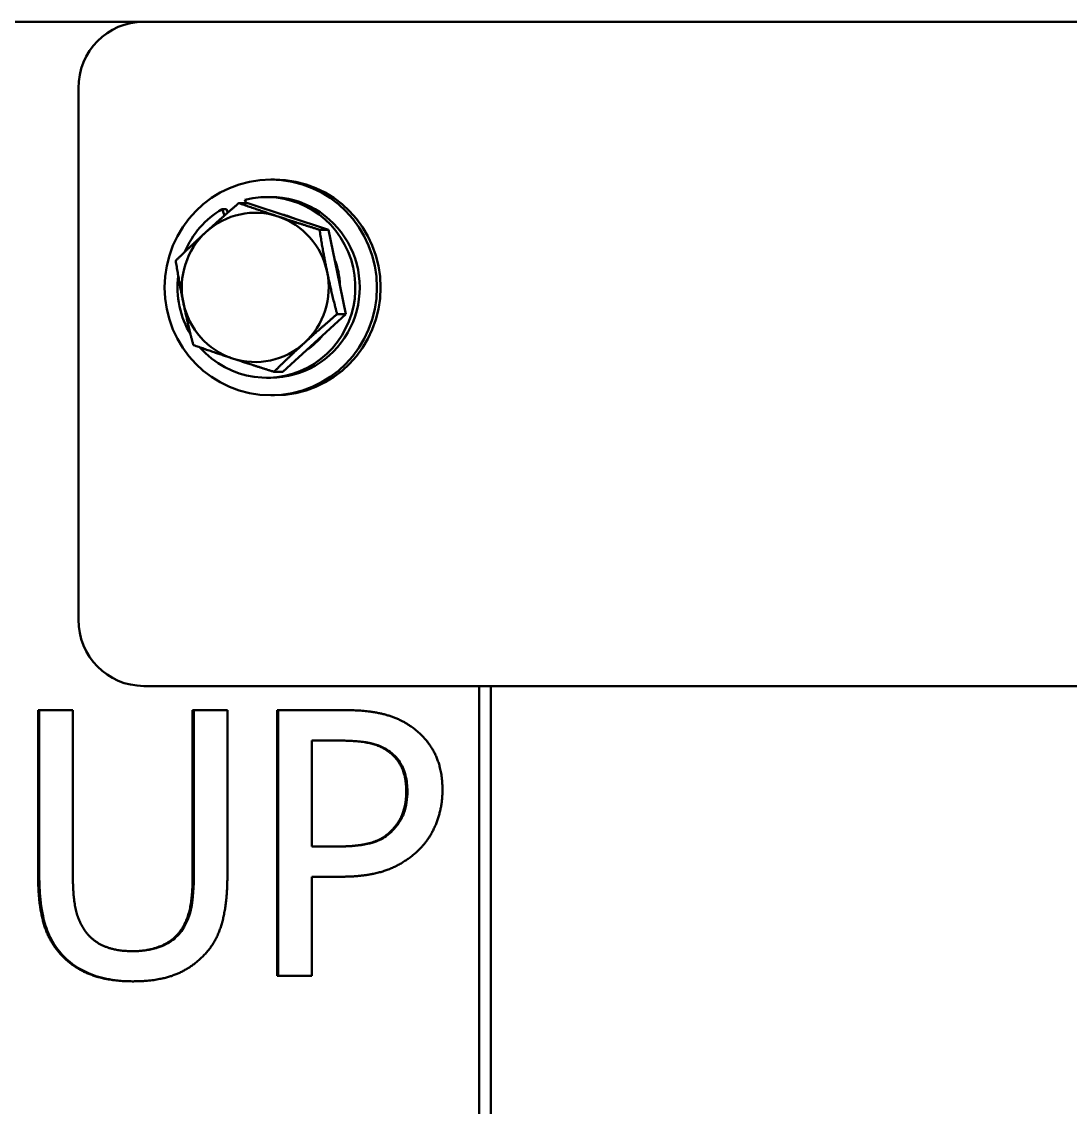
# Model space of a CAD drawing. Header units: inches. Extents: x 15 to 402, y 6 to 258.
# Drawn here: x 213.148 to 217.096, y 111.029 to 115.115 of the extents above; entities that cross this region are included whole.
import ezdxf

# ---------------------------------------------------------------- set-up
doc = ezdxf.new("R2010")
doc.units = ezdxf.units.IN
doc.header["$LTSCALE"] = 12
doc.header["$MEASUREMENT"] = 0
doc.layers.add('Visible (ANSI)', color=7, linetype='Continuous', lineweight=50)

msp = doc.modelspace()

# ---------------------------------------------------------------- linework, layer by layer
at = {"layer": 'Visible (ANSI)'}
for p, q in [((213.60721, 115.11465), (212.90116, 115.11465)), ((216.95738, 115.11465), (213.60721, 115.11465)), ((216.95738, 115.11465), (217.46421, 115.11465)), ((213.36101, 114.86465), (213.36101, 112.86465)), ((214.09961, 114.52065), (214.08572, 114.52065)), ((213.9929, 114.4321), (213.98798, 114.44445)), ((214.0694, 114.45465), (214.08572, 114.45465)), ((213.90216, 114.4092), (213.91849, 114.4092)), ((213.90216, 114.4092), (213.91158, 114.38556)), ((213.9237, 114.39613), (213.91849, 114.4092)), ((213.99896, 114.4321), (213.96547, 114.4321)), ((213.99896, 114.4321), (214.15086, 114.3818)), ((214.15086, 114.3818), (214.30276, 114.3315)), ((214.30276, 114.3315), (214.26926, 114.3315)), ((214.30276, 114.3315), (214.3358, 114.17277)), ((214.3358, 114.17277), (214.36885, 114.01404)), ((214.36885, 114.01404), (214.25, 113.90562)), ((214.36885, 114.01404), (214.33535, 114.01404)), ((214.25, 113.90562), (214.13115, 113.79719)), ((214.13115, 113.79719), (214.09765, 113.79719)), ((214.0694, 113.77465), (214.08572, 113.77465)), ((214.09961, 113.70865), (214.08572, 113.70865)), ((213.60721, 112.61465), (216.95738, 112.61465)), ((214.87078, 109.23965), (214.87078, 112.61465)), ((214.91419, 112.61465), (214.91419, 109.23965)), ((217.46421, 112.61465), (216.95738, 112.61465)), ((213.20951, 111.90023), (213.20951, 112.52422)), ((213.20951, 112.52422), (213.34039, 112.52422)), ((213.21385, 111.90023), (213.21385, 112.52422)), ((213.34039, 112.52422), (213.34039, 111.90023)), ((213.7913, 112.52422), (213.92218, 112.52422)), ((213.7913, 111.89699), (213.7913, 112.52422)), ((213.79564, 111.89699), (213.79564, 112.52422)), ((213.92218, 112.52422), (213.92218, 111.90023)), ((214.10972, 111.52422), (214.10972, 112.52422)), ((214.10972, 112.52422), (214.35712, 112.52422)), ((214.11406, 111.52422), (214.11406, 112.52422)), ((214.34914, 112.40915), (214.2406, 112.40915)), ((214.2406, 112.40915), (214.2406, 112.01044)), ((214.34914, 112.40915), (214.35348, 112.40915)), ((214.53988, 112.07041), (214.54422, 112.07041)), ((214.2406, 112.01044), (214.32999, 112.01044)), ((214.32999, 112.01044), (214.33433, 112.01044)), ((214.2406, 111.89699), (214.2406, 111.52422)), ((214.35153, 111.89699), (214.2406, 111.89699)), ((213.56544, 111.6166), (213.56979, 111.6166)), ((214.2406, 111.52422), (214.10972, 111.52422))]:
    msp.add_line(p, q, dxfattribs=at)
for centre, major_axis, start_param, end_param in [((213.60721, 114.86465), (0, 0.25), 0, 1.5707963), ((214.09961, 114.11465), (0, 0.406), 3.1415927, 6.2831853), ((214.0694, 114.11465), (0, 0.34), 2.2961728, 6.5287955), ((214.08572, 114.11465), (0, -0.34), 0, 3.1415927), ((214.0694, 114.11465), (0, 0.34), 0.5229689, 1.1683359), ((214.0272, 114.11465), (0, 0.281), 5.967925, 7.0151225), ((214.0272, 114.11465), (0, 0.281), 4.9207274, 5.967925), ((214.0694, 114.11465), (0, 0.281), 5.8692454, 6.0666045), ((214.0272, 114.11465), (0, -0.281), 3.8735298, 4.9207274), ((214.0694, 114.11465), (0, -0.281), 1.603692, 1.9545775), ((214.0694, 114.11465), (0, 0.34), 1.4440417, 2.1204001), ((214.0272, 114.11465), (0, 0.281), 3.8735298, 4.9207274), ((214.0272, 114.11465), (0, -0.281), 4.9207274, 5.967925), ((214.0272, 114.11465), (0, -0.281), 5.967925, 7.0151225), ((214.0694, 114.11465), (0, -0.281), 0.5869949, 0.8768795), ((213.60721, 112.86465), (0, -0.25), 4.712389, 6.2831853)]:
    msp.add_ellipse(centre, major_axis=major_axis, ratio=0.9848078, start_param=start_param, end_param=end_param, dxfattribs=at)
msp.add_ellipse((214.08572, 114.11465), major_axis=(0, 0.406), ratio=0.9848078, dxfattribs=at)
for points in [[(213.84226, 114.32368), (213.89742, 114.374), (213.96547, 114.4321)], [(213.96547, 114.4321), (214.04251, 114.40515), (214.11301, 114.3818)], [(214.11301, 114.3818), (214.1835, 114.35845), (214.26926, 114.3315)], [(213.72777, 114.21526), (213.7871, 114.27336), (213.84226, 114.32368)], [(214.26926, 114.3315), (214.28261, 114.24643), (214.29795, 114.17277)], [(213.75645, 114.05653), (213.74112, 114.13019), (213.72777, 114.21526)], [(214.29795, 114.17277), (214.31329, 114.0991), (214.33535, 114.01404)], [(213.79386, 113.8978), (213.77179, 113.98286), (213.75645, 114.05653)], [(214.33535, 114.01404), (214.2673, 113.95594), (214.21214, 113.90562)], [(214.21214, 113.90562), (214.15699, 113.8553), (214.09765, 113.79719)], [(213.9414, 113.8475), (213.8709, 113.87084), (213.79386, 113.8978)], [(214.09765, 113.79719), (214.01189, 113.82415), (213.9414, 113.8475)]]:
    msp.add_rational_spline(points, [1, 1.0379548493, 1], degree=2, dxfattribs=at)
for points in [[(214.35712, 112.52422), (214.44491, 112.52422), (214.56781, 112.49505), (214.61489, 112.46182)], [(214.61489, 112.46182), (214.66996, 112.42373), (214.73221, 112.30623), (214.73221, 112.22276)], [(214.52471, 112.37106), (214.49359, 112.39213), (214.41059, 112.40915), (214.34914, 112.40915)], [(214.59574, 112.21871), (214.59574, 112.27057), (214.56063, 112.34675), (214.52471, 112.37106)], [(214.53988, 112.07041), (214.56941, 112.10039), (214.59574, 112.1709), (214.59574, 112.21871)], [(214.73221, 112.22276), (214.73221, 112.15793), (214.68672, 112.04124), (214.64602, 112.00072)], [(214.32999, 112.01044), (214.40979, 112.01044), (214.50795, 112.03637), (214.53988, 112.07041)], [(214.64602, 112.00072), (214.59494, 111.94967), (214.45688, 111.89699), (214.35153, 111.89699)], [(213.30368, 111.59553), (213.25181, 111.6474), (213.20951, 111.79326), (213.20951, 111.90023)], [(213.34039, 111.90023), (213.34039, 111.83054), (213.35795, 111.73654), (213.38269, 111.69845)], [(213.749, 111.69845), (213.77374, 111.73654), (213.7913, 111.82973), (213.7913, 111.89699)], [(213.92218, 111.90023), (213.92218, 111.79569), (213.88068, 111.64659), (213.82801, 111.59553)], [(213.38269, 111.69845), (213.40902, 111.65793), (213.5, 111.6166), (213.56544, 111.6166)], [(213.56544, 111.6166), (213.62689, 111.6166), (213.72266, 111.65793), (213.749, 111.69845)], [(213.56544, 111.50315), (213.47846, 111.50315), (213.34917, 111.54934), (213.30368, 111.59553)], [(213.82801, 111.59553), (213.78092, 111.54853), (213.65642, 111.50315), (213.56544, 111.50315)]]:
    msp.add_open_spline(points, degree=2, dxfattribs=at)
for points, knots in [([(214.52905, 112.37106), (214.50093, 112.3901), (214.47252, 112.39734), (214.42392, 112.4073), (214.3865, 112.40915), (214.35348, 112.40915)], [-0.38189383, -0.38189383, -0.38189383, -0.38189383, -0.25546113, -0.25546113, 0, 0, 0, 0]), ([(214.60008, 112.21871), (214.60008, 112.23899), (214.59807, 112.25945), (214.5871, 112.30181), (214.57857, 112.31776), (214.56037, 112.3455), (214.54597, 112.35961), (214.52905, 112.37106)], [-0.33727957, -0.33727957, -0.33727957, -0.33727957, -0.25391656, -0.25391656, -0.15734253, -0.15734253, 0, 0, 0, 0]), ([(214.54422, 112.07041), (214.55367, 112.08), (214.56226, 112.09041), (214.57758, 112.11382), (214.58301, 112.12518), (214.5967, 112.16184), (214.60008, 112.19073), (214.60008, 112.21871)], [-0.37789907, -0.37789907, -0.37789907, -0.37789907, -0.29839558, -0.29839558, -0.21323001, -0.21323001, 0, 0, 0, 0]), ([(214.33433, 112.01044), (214.36441, 112.01044), (214.39679, 112.01182), (214.4605, 112.02104), (214.48029, 112.02813), (214.51263, 112.04287), (214.52966, 112.05489), (214.54422, 112.07041)], [-0.37202808, -0.37202808, -0.37202808, -0.37202808, -0.274279, -0.274279, -0.16334854, -0.16334854, 0, 0, 0, 0]), ([(213.30802, 111.59553), (213.29089, 111.61266), (213.27611, 111.63167), (213.25138, 111.67394), (213.24188, 111.69659), (213.22609, 111.75106), (213.21385, 111.80523), (213.21385, 111.90023)], [-1.8348729, -1.8348729, -1.8348729, -1.8348729, -1.2832116, -1.2832116, -0.7239304, -0.7239304, 0, 0, 0, 0]), ([(213.75334, 111.69845), (213.77015, 111.72433), (213.78112, 111.75268), (213.78983, 111.79889), (213.79564, 111.83321), (213.79564, 111.89699)], [-1.4253662, -1.4253662, -1.4253662, -1.4253662, -0.4859841, -0.4859841, 0, 0, 0, 0]), ([(213.56979, 111.6166), (213.59591, 111.6166), (213.62209, 111.6194), (213.66296, 111.63045), (213.68693, 111.63833), (213.72744, 111.66614), (213.74187, 111.68081), (213.75334, 111.69845)], [-0.72990879, -0.72990879, -0.72990879, -0.72990879, -0.37837556, -0.37837556, -0.16104957, -0.16104957, 0, 0, 0, 0]), ([(213.56767, 111.50315), (213.53735, 111.50325), (213.50665, 111.50547), (213.44994, 111.51568), (213.4238, 111.52306), (213.36459, 111.54865), (213.33419, 111.56896), (213.30802, 111.59553)], [-0.73275271, -0.73275271, -0.73275271, -0.73275271, -0.49786533, -0.49786533, -0.28636535, -0.28636535, 0, 0, 0, 0])]:
    msp.add_open_spline(points, degree=3, knots=knots, dxfattribs=at)

doc.saveas('drawing.dxf')
